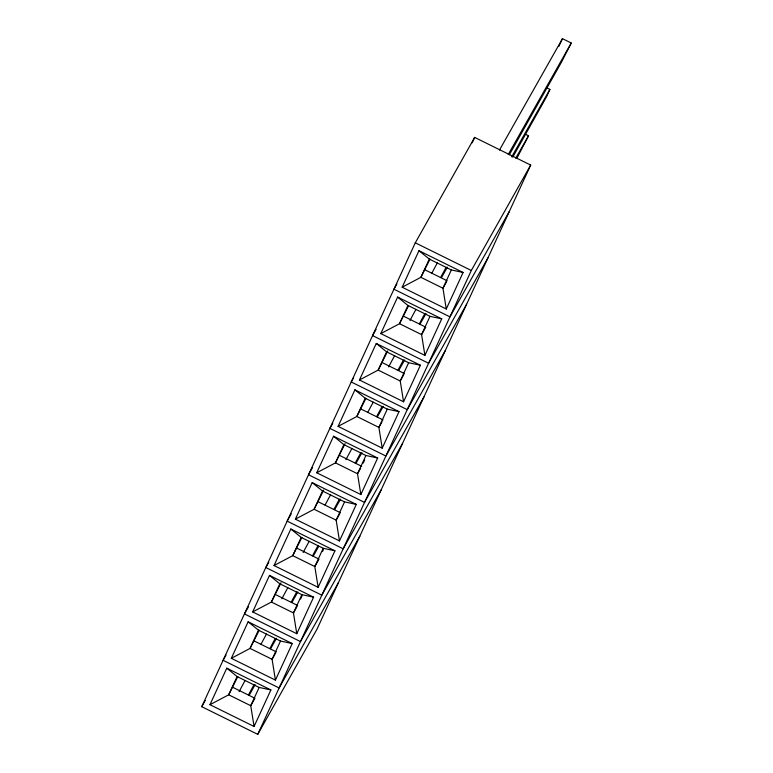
<?xml version="1.0" encoding="UTF-8"?>
<svg xmlns="http://www.w3.org/2000/svg" width="773" height="773" viewBox="0 0 773 773"><rect width="100%" height="100%" fill="white"/><g stroke="black" fill="none" stroke-linecap="round" stroke-linejoin="round"><path stroke-width="1.16" d="M201.734 706.686L415.294 242.819L474.661 137.41L530.684 165.064L317.133 628.942L257.757 734.35L201.734 706.686L205.27 700.425M209.966 704.696L226.779 668.172L270.888 689.951L254.075 726.475L209.966 704.696L228.682 694.811L237.823 676.626M231.32 658.316L248.133 621.792L292.242 643.571L275.43 680.095L231.32 658.316L250.046 648.421L259.177 630.246M252.674 611.926L269.487 575.402L313.596 597.181L296.784 633.705L252.674 611.926L271.4 602.041L281.024 582.784M274.029 565.536L290.841 529.012L334.951 550.791L318.138 587.316L274.029 565.536L292.754 555.652L301.885 537.467M295.383 519.147L312.195 482.623L356.305 504.402L339.492 540.926L295.383 519.147L314.109 509.262L323.742 490.005M316.737 472.767L333.55 436.243L377.668 458.022L360.846 494.546L316.737 472.767L335.463 462.872L345.096 443.615M338.091 426.377L354.913 389.853L399.023 411.632L382.2 448.156L338.091 426.377L356.817 416.492L365.958 398.308M359.445 379.987L376.267 343.463L420.377 365.243L403.564 401.767L359.445 379.987L378.171 370.103L387.804 350.845M380.809 333.598L397.622 297.074L441.731 318.853L424.918 355.377L380.809 333.598L399.525 323.713L408.666 305.528M402.163 287.218L418.976 250.694L463.085 272.473L446.272 308.997L402.163 287.218L420.879 277.323L430.02 259.148M472.177 142.802L474.661 137.41M226.779 668.172L237.098 676.549L228.682 694.811L250.742 705.701L254.075 726.475M248.133 621.792L258.453 630.159L250.046 648.421L272.096 659.311L275.43 680.095M269.487 575.402L279.807 583.779L271.4 602.041L293.45 612.931L296.784 633.705M290.841 529.012L301.161 537.39L292.754 555.652L314.804 566.541L318.138 587.316M312.195 482.623L322.515 491L314.109 509.262L336.158 520.152L339.492 540.926M333.55 436.243L343.869 444.61L335.463 462.872L357.522 473.762L360.846 494.546M354.913 389.853L365.223 398.23L356.817 416.492L378.876 427.382L382.2 448.156M376.267 343.463L386.577 351.841L378.171 370.103L400.23 380.992L403.564 401.767M397.622 297.074L407.941 305.451L399.525 323.713L421.585 334.603L424.918 355.377M418.976 250.694L429.295 259.061L420.879 277.323L442.939 288.213L446.272 308.997M270.888 689.951L259.148 687.439L250.742 705.701L254.935 698.261L232.876 687.371M292.242 643.571L280.502 641.049L272.096 659.311L275.768 652.808M313.596 597.181L301.856 594.669L293.45 612.931L297.122 606.419M334.951 550.791L323.211 548.279L314.804 566.541L318.998 559.101L296.948 548.212M356.305 504.402L344.574 501.89L336.158 520.152L339.83 513.639M377.668 458.022L365.929 455.5L357.522 473.762L360.662 468.187M399.023 411.632L387.283 409.12L378.876 427.382L382.017 421.797M420.377 365.243L408.637 362.73L400.23 380.992L403.893 374.48M441.731 318.853L429.991 316.341L421.585 334.603L425.778 327.163L403.719 316.273M463.085 272.473L451.345 269.951L442.939 288.213L446.61 281.71M300.61 599.036L302.098 595.819M322.457 551.584L323.452 549.429M363.194 463.104L364.672 459.877M558.86 46.428L562.444 38.65L571.266 43.008L561.237 62.594L509.31 154.784M525.611 134.328L528.548 135.777L516.76 158.513M546.965 87.938L549.903 89.397L546.327 97.176L512.741 157.17M257.757 734.35L471.308 270.482L530.684 165.064M431.865 273.12L433.46 270.106A62.758 2.416 -63.7 0 1 437.315 262.994M409.98 320.515L412.106 316.495A62.758 2.416 -63.7 0 1 415.961 309.374M388.626 366.904L390.752 362.885A62.758 2.416 -63.7 0 1 394.607 355.764M367.803 412.28L369.397 409.265A62.758 2.416 -63.7 0 1 373.253 402.153M440.687 277.478L442.282 274.463A62.758 2.416 -63.7 0 1 446.137 267.342M345.908 459.674L348.043 455.655A62.758 2.416 -63.7 0 1 351.899 448.543M419.333 323.868L420.927 320.853A62.758 2.416 -63.7 0 1 424.783 313.732M397.979 370.257L399.573 367.243A62.758 2.416 -63.7 0 1 403.429 360.121M376.625 416.637L378.219 413.623A62.758 2.416 -63.7 0 1 382.075 406.511M355.261 463.027L356.865 460.012A62.758 2.416 -63.7 0 1 360.72 452.891M396.878 283.991L393.93 289.208L449.954 316.862L509.33 211.454M376.103 329.327L372.576 335.588L428.6 363.252L487.976 257.844M353.58 377.804L351.222 381.978L407.245 409.642L466.621 304.224M332.805 423.15L329.868 428.368L385.891 456.031L445.267 350.613M312.63 467.452L308.514 474.757L364.537 502.411L423.913 397.003M291.276 513.832L287.16 521.137L343.183 548.801L402.549 443.393M499.455 150.107L562.444 38.65M268.743 562.309L265.806 567.527L321.819 595.191L381.195 489.773M248.568 606.612L244.452 613.917L300.465 641.58L359.841 536.162M226.035 655.089L223.097 660.306L279.111 687.96L338.487 582.552M508.276 154.455L571.266 43.008M441.46 277.633L447.345 267.197M511.707 156.842L549.903 89.397M420.106 324.022L425.981 313.587M515.726 158.185L528.548 135.777M398.752 370.412L404.627 359.976M377.398 416.802L383.273 406.366M356.044 463.182L361.919 452.746M334.69 509.571L340.564 499.136M313.326 555.961L318.621 546.569M291.972 602.351L297.856 591.915M270.618 648.731L276.502 638.295M249.264 695.12L255.148 684.685M415.294 242.819L471.308 270.482M429.295 259.061L451.345 269.951M425.073 269.883L447.132 280.773M407.941 305.451L429.991 316.341M386.577 351.841L408.637 362.73M382.364 362.663L404.424 373.552M365.223 398.23L387.283 409.12M361.01 409.052L383.06 419.942M343.869 444.61L365.929 455.5M339.656 455.432L361.706 466.322M322.515 491L344.574 501.89M318.302 501.822L340.352 512.712M301.161 537.39L323.211 548.279M279.807 583.779L301.856 594.669M275.584 594.601L297.644 605.491M258.453 630.159L280.502 641.049M254.23 640.981L276.29 651.871M237.098 676.549L259.148 687.439M325.095 505.03A62.7 2.416 -63.7 0 1 330.535 494.923M333.917 509.388A62.7 2.416 -63.7 0 1 339.357 499.281M303.2 552.453A62.7 2.416 -63.7 0 1 309.181 541.313M312.563 555.777A62.7 2.416 -63.7 0 1 318.003 545.67M281.845 598.833A62.7 2.416 -63.7 0 1 287.827 587.702M291.208 602.167A62.7 2.416 -63.7 0 1 296.648 592.06M261.032 644.199A62.7 2.416 -63.7 0 1 266.472 634.092M269.854 648.547A62.7 2.416 -63.7 0 1 275.294 638.44M239.137 691.613A62.7 2.416 -63.7 0 1 245.118 680.472M248.5 694.937A62.7 2.416 -63.7 0 1 253.94 684.83"/></g></svg>
